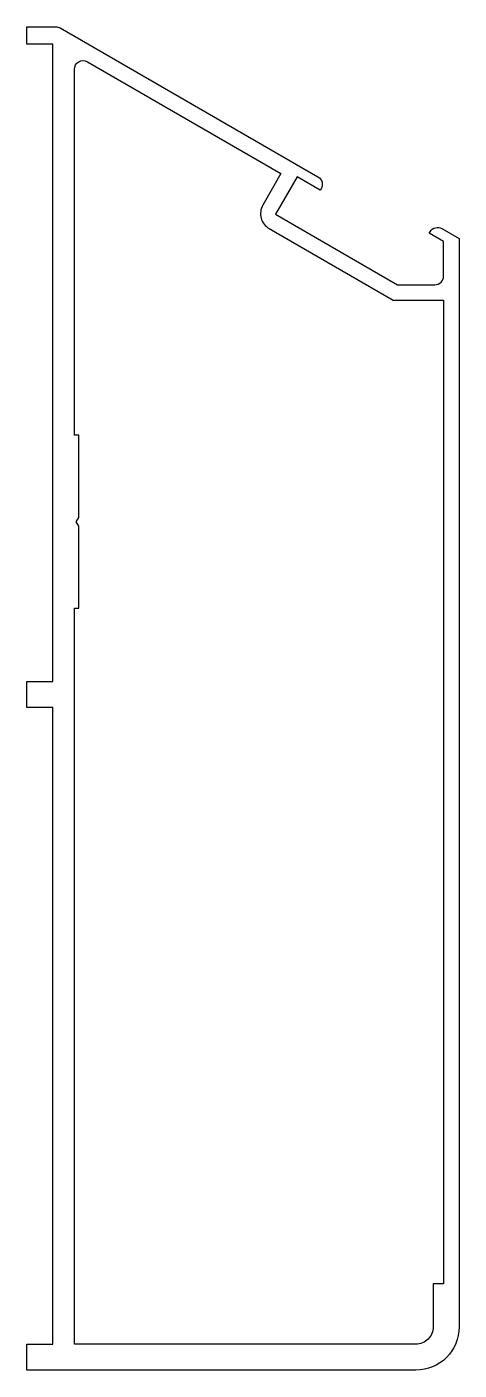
# Model space of a CAD drawing. Extents: x 1314 to 1364, y -210 to -55.
import ezdxf

# ---------------------------------------------------------------- set-up
doc = ezdxf.new("R2010")
doc.units = 0
doc.header["$LTSCALE"] = 15
doc.layers.get('0').update_dxf_attribs({"linetype": 'CONTINUOUS'})

msp = doc.modelspace()

# ---------------------------------------------------------------- linework, layer by layer
for points in [[(1317.02, -206.99), (1317.02, -133.33), (1314.02, -133.33), (1314.02, -130.33), (1317.02, -130.33), (1317.02, -56.58), (1314.02, -56.58), (1314.02, -54.58), (1317.35, -54.58, -0.131652), (1317.85, -54.71), (1347.69, -71.94, -0.414214), (1348.05, -73.31), (1347.95, -73.48), (1345.27, -71.93), (1342.77, -76.26), (1356.88, -84.41), (1361.22, -84.41, 0.414214), (1362.22, -83.41), (1362.22, -79.41), (1360.56, -78.45), (1360.66, -78.28, -0.414214), (1362.02, -77.91), (1364.02, -79.06), (1364.02, -204.99, -0.414214), (1359.02, -209.99), (1314.02, -209.99), (1314.02, -206.99)], [(1319.52, -206.99), (1319.52, -121.83), (1320.02, -121.83), (1320.02, -112.33), (1319.72, -111.83), (1320.02, -111.33), (1320.02, -101.83), (1319.52, -101.83), (1319.52, -59.49, -0.57735), (1321.02, -58.62), (1343.41, -71.55), (1341.31, -75.19, 0.414214), (1342.04, -77.92), (1356.39, -86.21), (1362.22, -86.21), (1362.22, -199.99), (1361.02, -199.99), (1361.02, -204.99, -0.414214), (1359.02, -206.99)]]:
    msp.add_lwpolyline(points, format="xyb", close=True)

doc.saveas('drawing.dxf')
